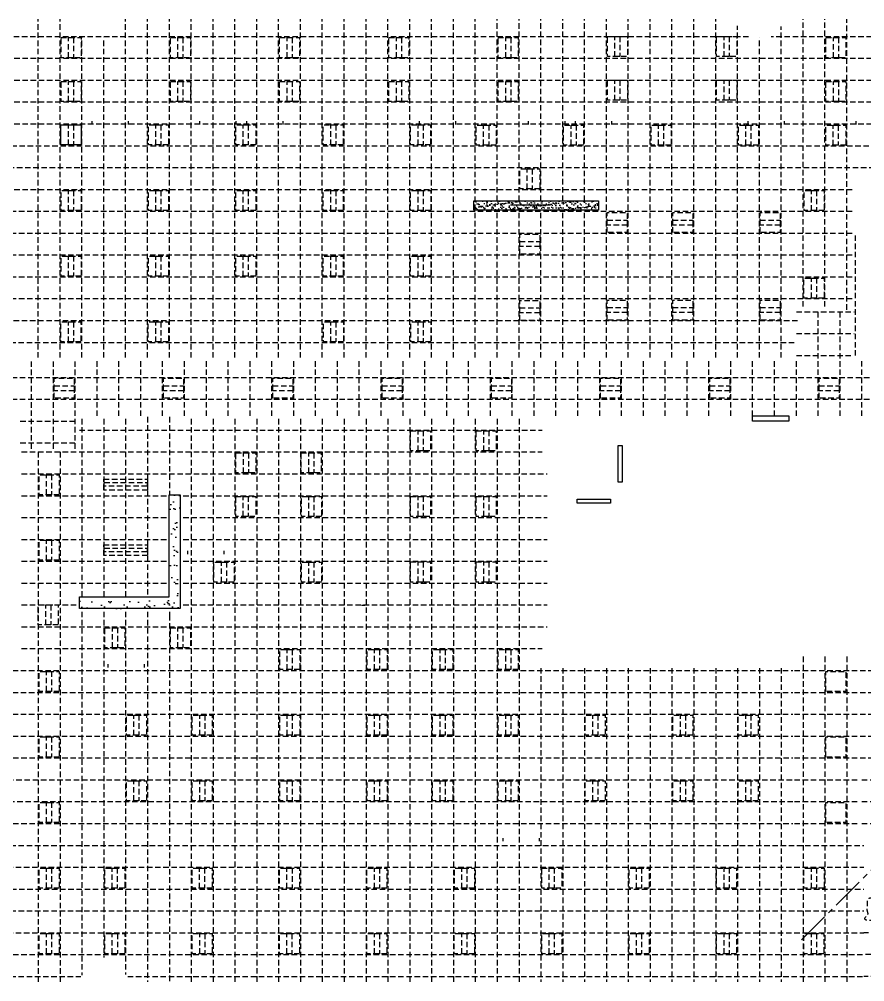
# Model space of a CAD drawing. Header units: inches. Extents: x -187 to 5780, y -1982 to 1065.
# Drawn here: x 537 to 1465, y 8 to 1065 of the extents above; entities that cross this region are included whole.
import ezdxf

# ---------------------------------------------------------------- set-up
doc = ezdxf.new("R2010")
doc.units = ezdxf.units.IN
doc.header["$LTSCALE"] = 96
doc.header["$MEASUREMENT"] = 0
doc.linetypes.add('CENTER4', pattern=[0.5625, 0.375, -0.0625, 0.0625, -0.0625])
doc.linetypes.add('HIDDEN4', pattern=[0.09375, 0.0625, -0.03125])
for name, color, linetype in [('A-Anno-Clng', 7, 'Continuous'), ('A-Clng-Demo', 7, 'HIDDEN4'), ('A-Clng-Neww', 94, 'Continuous'), ('A-Lite-Demo', 4, 'HIDDEN4'), ('A-Lite-Neww', 181, 'Continuous'), ('CEILING-MAIN', 7, 'Continuous')]:
    doc.layers.add(name, color=color, linetype=linetype)

msp = doc.modelspace()

# ---------------------------------------------------------------- hatches: boundary and pattern name
at = {"layer": 'A-Clng-Demo'}
h = msp.add_hatch(dxfattribs=at)
h.set_pattern_fill('AR-SAND', color=256, scale=3, style=0)
h.paths.add_polyline_path([(1035.91, 866), (1172.66, 866), (1172.66, 855.56), (1035.91, 855.56)])
h = msp.add_hatch(dxfattribs=at)
h.set_pattern_fill('AR-SAND', color=256, scale=8, style=0)
h.paths.add_polyline_path([(701.44, 543.01), (713.44, 543.01), (713.44, 418.26), (602.94, 418.26), (602.94, 431.15), (701.44, 431.15)])

# ---------------------------------------------------------------- linework, layer by layer
at = {"layer": 'A-Anno-Clng'}
msp.add_line((1076.04, 861.49), (1119.99, 861.49), dxfattribs=at)
at = {"layer": 'A-Clng-Demo'}
for p, q in [((557.51, 693.88), (557.51, 1065.38)), ((581.51, 693.88), (581.51, 1065.38)), ((653.51, 693.88), (653.51, 1065.38)), ((677.51, 693.88), (677.51, 1065.38)), ((701.51, 693.88), (701.51, 1065.38)), ((725.51, 693.88), (725.51, 1065.38)), ((749.51, 693.88), (749.51, 1065.38)), ((773.51, 693.88), (773.51, 1065.38)), ((797.51, 693.88), (797.51, 1065.38)), ((821.51, 693.88), (821.51, 1065.38)), ((845.51, 693.88), (845.51, 1065.38)), ((869.51, 693.88), (869.51, 1065.38)), ((893.51, 693.88), (893.51, 1065.38)), ((917.51, 693.88), (917.51, 1065.38)), ((941.51, 693.88), (941.51, 1065.38)), ((965.51, 693.88), (965.51, 1065.38)), ((989.51, 693.88), (989.51, 1065.38)), ((1013.51, 693.88), (1013.51, 1065.38)), ((1037.51, 693.88), (1037.51, 1065.38)), ((1061.51, 866), (1061.51, 1065.38)), ((1085.51, 866), (1085.51, 1065.38)), ((1109.51, 866), (1109.51, 1065.38)), ((1133.51, 866), (1133.51, 1065.38)), ((1157.51, 866), (1157.51, 1065.38)), ((1181.51, 693.88), (1181.51, 1065.38)), ((1205.51, 693.88), (1205.51, 1065.38)), ((1229.51, 693.88), (1229.51, 1065.38)), ((1253.51, 693.88), (1253.51, 1065.38)), ((1277.51, 693.88), (1277.51, 1065.38)), ((1301.51, 693.88), (1301.51, 1065.38)), ((1325.51, 693.88), (1325.51, 1058.27)), ((1373.51, 693.88), (1373.51, 1057.26)), ((1397.51, 749.88), (1397.51, 1065.38)), ((1421.51, 749.88), (1421.51, 1065.38)), ((1445.51, 746.38), (1445.51, 1065.38)), ((605.51, 693.88), (605.51, 1046.49)), ((1337.6, 1046.18), (-19.14, 1046.18)), ((629.51, 693.88), (629.51, 1045.04)), ((1349.51, 693.88), (1349.51, 1045.04)), ((1680.11, 1046.18), (1362.42, 1046.18)), ((1680.11, 1022.18), (-41.58, 1022.18)), ((1680.11, 998.18), (-65.58, 998.18)), ((1680.11, 974.18), (-66.49, 974.18)), ((616.64, 949.88), (616.64, 953.38)), ((656.64, 949.88), (656.64, 953.38)), ((735.03, 949.88), (735.03, 953.38)), ((775.03, 949.88), (775.03, 953.38)), ((786.53, 949.88), (786.53, 953.38)), ((826.53, 949.88), (826.53, 953.38)), ((976.11, 949.88), (976.11, 953.38)), ((1016.11, 949.88), (1016.11, 953.38)), ((1096.11, 949.88), (1096.11, 953.38)), ((1136.11, 949.88), (1136.11, 953.38)), ((1147.61, 949.88), (1147.61, 953.38)), ((1187.61, 949.88), (1187.61, 953.38)), ((1337.25, 949.88), (1337.25, 953.38)), ((1377.25, 949.88), (1377.25, 953.38)), ((1455.78, 949.88), (1455.78, 953.38)), ((1680.11, 950.18), (-113.58, 950.18)), ((1802.88, 926.18), (-137.58, 926.18)), ((1782.03, 902.18), (-161.58, 902.18)), ((1176.16, 878.18), (-180.49, 878.18)), ((1451.29, 878.18), (1172.66, 878.18)), ((1451.29, 854.32), (-180.49, 854.18)), ((1061.51, 693.88), (1061.51, 855.56)), ((1085.51, 693.88), (1085.51, 855.56)), ((1109.51, 693.88), (1109.51, 855.56)), ((1133.51, 693.88), (1133.51, 855.56)), ((1157.51, 693.88), (1157.51, 855.56)), ((1451.29, 830.18), (-19.14, 830.18)), ((1451.29, 806.18), (-19.14, 806.18)), ((1451.29, 782.18), (-19.14, 782.18)), ((1451.29, 758.18), (-19.14, 758.18)), ((1390.13, 744.13), (1453.79, 744.13)), ((1414.13, 629.83), (1414.13, 746.38)), ((1438.13, 629.83), (1438.13, 746.38)), ((1391.41, 734.18), (-19.14, 734.18)), ((1390.13, 720.11), (1453.79, 720.11)), ((1387.79, 710.18), (-19.14, 710.18)), ((550.13, 593.68), (550.13, 691.53)), ((574.13, 593.68), (574.13, 691.53)), ((598.13, 593.68), (598.13, 691.53)), ((622.13, 629.83), (622.13, 691.53)), ((646.13, 629.83), (646.13, 691.53)), ((670.13, 629.83), (670.13, 691.53)), ((694.13, 629.83), (694.13, 691.53)), ((718.13, 629.83), (718.13, 691.53)), ((742.13, 629.83), (742.13, 691.53)), ((766.13, 629.83), (766.13, 691.53)), ((790.13, 629.83), (790.13, 691.53)), ((814.13, 629.83), (814.13, 691.53)), ((838.13, 629.83), (838.13, 691.53)), ((862.13, 629.83), (862.13, 691.53)), ((886.13, 629.83), (886.13, 691.53)), ((910.13, 629.83), (910.13, 691.53)), ((934.13, 629.83), (934.13, 691.53)), ((958.13, 629.83), (958.13, 691.53)), ((982.13, 629.83), (982.13, 691.53)), ((1006.13, 629.83), (1006.13, 691.53)), ((1030.13, 629.83), (1030.13, 691.53)), ((1054.13, 629.83), (1054.13, 691.53)), ((1078.13, 629.83), (1078.13, 691.53)), ((1102.13, 629.83), (1102.13, 691.53)), ((1126.13, 629.83), (1126.13, 691.53)), ((1150.13, 629.83), (1150.13, 691.53)), ((1174.13, 629.83), (1174.13, 691.53)), ((1198.13, 629.83), (1198.13, 691.53)), ((1222.13, 629.83), (1222.13, 691.53)), ((1246.13, 629.83), (1246.13, 691.53)), ((1270.13, 629.83), (1270.13, 691.53)), ((1294.13, 629.83), (1294.13, 691.53)), ((1318.13, 629.83), (1318.13, 691.53)), ((1342.13, 629.83), (1342.13, 691.53)), ((1366.13, 629.83), (1366.13, 691.53)), ((1390.13, 696.11), (1451.29, 696.11)), ((1390.13, 629.83), (1390.13, 691.53)), ((1462.13, 629.88), (1462.03, 690.38)), ((393.29, 672.11), (1485.03, 672.11)), ((393.29, 648.11), (1485.03, 648.11)), ((537.79, 624.11), (599.29, 624.11)), ((605.51, 626.38), (605.51, 431.07)), ((629.51, 626.38), (629.51, 431.07)), ((653.51, 626.38), (653.51, 431.07)), ((677.51, 628.58), (677.51, 431.07)), ((701.51, 628.58), (701.51, 542.93)), ((725.51, 626.38), (725.51, 8.38)), ((749.51, 626.38), (749.51, 8.38)), ((773.51, 626.38), (773.51, 8.38)), ((797.51, 626.38), (797.51, 8.38)), ((821.51, 626.38), (821.51, 8.38)), ((845.51, 626.38), (845.51, 8.38)), ((869.51, 626.38), (869.51, 8.38)), ((893.51, 626.38), (893.51, 8.38)), ((917.51, 626.38), (917.51, 8.38)), ((941.51, 626.38), (941.51, 8.38)), ((965.51, 626.38), (965.51, 8.38)), ((989.51, 626.38), (989.51, 8.38)), ((1013.51, 626.38), (1013.51, 8.38)), ((1037.51, 626.38), (1037.51, 8.38)), ((1061.51, 626.38), (1061.51, 8.38)), ((1085.51, 626.38), (1085.51, 8.38)), ((602.79, 614.18), (1110.86, 614.18)), ((537.79, 600.11), (599.29, 600.11)), ((539.29, 590.18), (1110.86, 590.18)), ((557.51, 590.18), (557.51, 8.38)), ((581.51, 590.18), (581.51, 8.38)), ((539.29, 566.18), (1116.49, 566.18)), ((539.29, 542.18), (701.29, 542.18)), ((716.79, 542.18), (1116.49, 542.18)), ((539.29, 518.18), (701.29, 518.18)), ((716.79, 518.18), (1116.49, 518.18)), ((539.29, 494.18), (701.29, 494.18)), ((716.79, 494.18), (1116.49, 494.18)), ((721.69, 478.06), (721.69, 481.56)), ((761.69, 478.06), (761.69, 481.56)), ((539.29, 470.18), (701.29, 470.18)), ((716.79, 470.18), (1116.49, 470.18)), ((539.29, 446.18), (701.29, 446.18)), ((716.79, 446.18), (1116.49, 446.18)), ((539.29, 422.18), (599.29, 422.18)), ((605.51, 414.68), (605.51, 15.47)), ((629.51, 414.68), (629.51, 35.03)), ((653.51, 414.68), (653.51, 16.49)), ((677.51, 414.68), (677.51, 8.38)), ((716.79, 422.18), (1116.49, 422.18)), ((912.53, 421.79), (916.03, 421.79)), ((701.51, 411.18), (701.51, 8.38)), ((539.29, 398.18), (1116.49, 398.18)), ((539.29, 374.18), (1110.91, 374.18)), ((1397.51, 365.38), (1397.51, 8.38)), ((1421.51, 365.38), (1421.51, 8.38)), ((1445.51, 365.38), (1445.51, 8.38)), ((421.29, 350.18), (1386.17, 350.18)), ((634.22, 353.63), (634.22, 357.13)), ((674.22, 353.63), (674.22, 357.13)), ((1109.51, 352.8), (1109.51, 8.38)), ((1133.51, 352.8), (1133.51, 8.38)), ((1157.51, 352.8), (1157.51, 8.38)), ((1181.51, 352.8), (1181.51, 8.38)), ((1205.51, 352.8), (1205.51, 8.38)), ((1229.51, 352.8), (1229.51, 8.38)), ((1253.51, 352.8), (1253.51, 8.38)), ((1277.51, 352.8), (1277.51, 8.38)), ((1301.51, 352.8), (1301.51, 8.38)), ((1325.51, 352.8), (1325.51, 8.38)), ((1349.51, 352.8), (1349.51, 8.38)), ((1373.51, 352.8), (1373.51, 8.38)), ((1373.51, 352.8), (1373.51, 8.38)), ((1388.04, 350.18), (1493.38, 350.18)), ((421.29, 326.18), (1386.17, 326.18)), ((1388.04, 326.18), (1493.38, 326.18)), ((421.29, 302.18), (1386.17, 302.18)), ((1388.04, 302.18), (1493.38, 302.18)), ((421.29, 278.18), (1386.17, 278.18)), ((1388.04, 278.18), (1475.38, 278.18)), ((-19.14, 254.18), (1386.17, 254.18)), ((1388.04, 254.18), (1475.38, 254.18)), ((29.42, 230.18), (1386.17, 230.18)), ((1388.04, 230.18), (1458.54, 230.18)), ((1462.04, 230.18), (1655.67, 230.18)), ((-176.49, 206.18), (1386.17, 206.18)), ((1388.04, 206.18), (1458.54, 206.18)), ((1462.04, 206.18), (1656.29, 206.18)), ((-172.19, 182.18), (1386.17, 182.18)), ((1388.04, 182.18), (1458.54, 182.18)), ((1462.04, 182.18), (1672.1, 182.18)), ((1068.03, 162.65), (1068.03, 166.15)), ((1108.03, 162.65), (1108.03, 166.15)), ((-148.19, 158.18), (1464.36, 158.18)), ((-124.19, 134.18), (1464.36, 134.18)), ((-66.51, 110.18), (1464.36, 110.18)), ((-67.09, 86.18), (1464.36, 86.18)), ((-52.19, 62.18), (1464.36, 62.18)), ((1559.42, 62.18), (1464.36, 62.18)), ((-28.19, 38.18), (1464.36, 38.18)), ((1598.14, 38.18), (1464.36, 38.18)), ((-4.19, 14.18), (604.21, 14.18)), ((1622.02, 14.18), (1464.36, 14.18))]:
    msp.add_line(p, q, dxfattribs=at)
at = {"layer": 'A-Clng-Demo', "color": 7}
for p, q in [((1454.79, 827.93), (1454.79, 694.18)), ((701.51, 414.68), (701.51, 411.18)), ((655.81, 14.18), (1464.36, 14.18))]:
    msp.add_line(p, q, dxfattribs=at)
msp.add_open_spline([(1624.33, 11.28), (1563.27, 85.35), (1467.76, 75.67), (1467.81, 87.77), (1467.86, 99.86), (1499.57, 103.3), (1529.67, 96.93), (1529.86, 99.95), (1530.06, 102.98), (1568.52, 94.4), (1595.55, 76.75), (1597.16, 79.34), (1598.77, 81.94), (1629.29, 62.59), (1649.89, 36.97), (1637.11, 24.12), (1624.33, 11.28)], degree=2, knots=[0, 0, 0, 1, 1, 2, 2, 3, 3, 4, 4, 5, 5, 6, 6, 7, 7, 8, 8, 8], dxfattribs=at)
at = {"layer": 'A-Clng-Neww'}
msp.add_lwpolyline([(1035.91, 866), (1172.66, 866), (1172.66, 855.56), (1035.91, 855.56)], close=True, dxfattribs=at)
at = {"layer": 'A-Lite-Demo', "flags": 128}
for points in [[(582.59, 1045.18), (604.59, 1045.18), (604.59, 1023.18), (582.59, 1023.18)], [(702.59, 1045.18), (724.59, 1045.18), (724.59, 1023.18), (702.59, 1023.18)], [(822.59, 1045.18), (844.59, 1045.18), (844.59, 1023.18), (822.59, 1023.18)], [(942.59, 1045.18), (964.59, 1045.18), (964.59, 1023.18), (942.59, 1023.18)], [(1062.59, 1045.18), (1084.59, 1045.18), (1084.59, 1023.18), (1062.59, 1023.18)], [(1182.59, 1046.35), (1204.59, 1046.35), (1204.59, 1024.35), (1182.59, 1024.35)], [(1302.59, 1046.35), (1324.59, 1046.35), (1324.59, 1024.35), (1302.59, 1024.35)], [(1422.59, 1045.18), (1444.59, 1045.18), (1444.59, 1023.18), (1422.59, 1023.18)], [(582.59, 997.18), (604.59, 997.18), (604.59, 975.18), (582.59, 975.18)], [(702.59, 997.18), (724.59, 997.18), (724.59, 975.18), (702.59, 975.18)], [(822.59, 997.18), (844.59, 997.18), (844.59, 975.18), (822.59, 975.18)], [(942.59, 997.18), (964.59, 997.18), (964.59, 975.18), (942.59, 975.18)], [(1062.59, 997.18), (1084.59, 997.18), (1084.59, 975.18), (1062.59, 975.18)], [(1182.59, 998.35), (1204.59, 998.35), (1204.59, 976.35), (1182.59, 976.35)], [(1302.59, 998.35), (1324.59, 998.35), (1324.59, 976.35), (1302.59, 976.35)], [(1422.59, 997.18), (1444.59, 997.18), (1444.59, 975.18), (1422.59, 975.18)], [(582.47, 927.38), (582.47, 949.38), (604.47, 949.38), (604.47, 927.38)], [(582.47, 927.38), (582.47, 949.38), (604.47, 949.38), (604.47, 927.38)], [(604.47, 927.38), (582.47, 927.38), (582.47, 949.38), (604.47, 949.38)], [(604.47, 927.38), (582.47, 927.38), (582.47, 949.38), (604.47, 949.38)], [(700.47, 927.38), (678.47, 927.38), (678.47, 949.38), (700.47, 949.38)], [(700.47, 927.38), (678.47, 927.38), (678.47, 949.38), (700.47, 949.38)], [(796.47, 927.38), (774.47, 927.38), (774.47, 949.38), (796.47, 949.38)], [(796.47, 927.38), (774.47, 927.38), (774.47, 949.38), (796.47, 949.38)], [(892.47, 927.38), (870.47, 927.38), (870.47, 949.38), (892.47, 949.38)], [(892.47, 927.38), (870.47, 927.38), (870.47, 949.38), (892.47, 949.38)], [(988.47, 927.38), (966.47, 927.38), (966.47, 949.38), (988.47, 949.38)], [(988.47, 927.38), (966.47, 927.38), (966.47, 949.38), (988.47, 949.38)], [(1060.51, 927.18), (1038.51, 927.18), (1038.51, 949.18), (1060.51, 949.18)], [(1060.51, 927.18), (1038.51, 927.18), (1038.51, 949.18), (1060.51, 949.18)], [(1156.51, 927.18), (1134.51, 927.18), (1134.51, 949.18), (1156.51, 949.18)], [(1156.51, 927.18), (1134.51, 927.18), (1134.51, 949.18), (1156.51, 949.18)], [(1252.51, 927.18), (1230.51, 927.18), (1230.51, 949.18), (1252.51, 949.18)], [(1252.51, 927.18), (1230.51, 927.18), (1230.51, 949.18), (1252.51, 949.18)], [(1348.51, 927.18), (1326.51, 927.18), (1326.51, 949.18), (1348.51, 949.18)], [(1348.51, 927.18), (1326.51, 927.18), (1326.51, 949.18), (1348.51, 949.18)], [(1444.47, 926.96), (1422.47, 926.96), (1422.47, 948.96), (1444.47, 948.96)], [(1444.47, 926.96), (1422.47, 926.96), (1422.47, 948.96), (1444.47, 948.96)], [(1108.41, 878.96), (1086.41, 878.96), (1086.41, 900.96), (1108.41, 900.96)], [(1108.41, 878.96), (1086.41, 878.96), (1086.41, 900.96), (1108.41, 900.96)], [(604.51, 855.18), (582.51, 855.18), (582.51, 877.18), (604.51, 877.18)], [(604.51, 855.18), (582.51, 855.18), (582.51, 877.18), (604.51, 877.18)], [(700.51, 855.18), (678.51, 855.18), (678.51, 877.18), (700.51, 877.18)], [(700.51, 855.18), (678.51, 855.18), (678.51, 877.18), (700.51, 877.18)], [(796.51, 855.18), (774.51, 855.18), (774.51, 877.18), (796.51, 877.18)], [(796.51, 855.18), (774.51, 855.18), (774.51, 877.18), (796.51, 877.18)], [(892.51, 855.18), (870.51, 855.18), (870.51, 877.18), (892.51, 877.18)], [(892.51, 855.18), (870.51, 855.18), (870.51, 877.18), (892.51, 877.18)], [(988.51, 855.18), (966.51, 855.18), (966.51, 877.18), (988.51, 877.18)], [(988.51, 855.18), (966.51, 855.18), (966.51, 877.18), (988.51, 877.18)], [(1420.72, 855.18), (1398.72, 855.18), (1398.72, 877.18), (1420.72, 877.18)], [(1420.72, 855.18), (1398.72, 855.18), (1398.72, 877.18), (1420.72, 877.18)], [(1182.41, 831.08), (1182.41, 853.08), (1204.41, 853.08), (1204.41, 831.08)], [(1182.41, 831.08), (1182.41, 853.08), (1204.41, 853.08), (1204.41, 831.08)], [(1254.41, 831.09), (1254.41, 853.09), (1276.41, 853.09), (1276.41, 831.09)], [(1254.41, 831.09), (1254.41, 853.09), (1276.41, 853.09), (1276.41, 831.09)], [(1350.41, 831.09), (1350.41, 853.09), (1372.41, 853.09), (1372.41, 831.09)], [(1350.41, 831.09), (1350.41, 853.09), (1372.41, 853.09), (1372.41, 831.09)], [(1086.41, 807.34), (1086.41, 829.34), (1108.41, 829.34), (1108.41, 807.34)], [(1086.41, 807.34), (1086.41, 829.34), (1108.41, 829.34), (1108.41, 807.34)], [(604.51, 783.18), (582.51, 783.18), (582.51, 805.18), (604.51, 805.18)], [(604.51, 783.18), (582.51, 783.18), (582.51, 805.18), (604.51, 805.18)], [(700.51, 783.18), (678.51, 783.18), (678.51, 805.18), (700.51, 805.18)], [(700.51, 783.18), (678.51, 783.18), (678.51, 805.18), (700.51, 805.18)], [(796.51, 783.18), (774.51, 783.18), (774.51, 805.18), (796.51, 805.18)], [(796.51, 783.18), (774.51, 783.18), (774.51, 805.18), (796.51, 805.18)], [(892.51, 783.18), (870.51, 783.18), (870.51, 805.18), (892.51, 805.18)], [(892.51, 783.18), (870.51, 783.18), (870.51, 805.18), (892.51, 805.18)], [(988.51, 783.18), (966.51, 783.18), (966.51, 805.18), (988.51, 805.18)], [(988.51, 783.18), (966.51, 783.18), (966.51, 805.18), (988.51, 805.18)], [(1420.51, 759.18), (1398.51, 759.18), (1398.51, 781.18), (1420.51, 781.18)], [(1420.51, 759.18), (1398.51, 759.18), (1398.51, 781.18), (1420.51, 781.18)], [(1086.41, 734.49), (1086.41, 756.49), (1108.41, 756.49), (1108.41, 734.49)], [(1086.41, 734.49), (1086.41, 756.49), (1108.41, 756.49), (1108.41, 734.49)], [(1182.41, 734.94), (1182.41, 756.94), (1204.41, 756.94), (1204.41, 734.94)], [(1182.41, 734.94), (1182.41, 756.94), (1204.41, 756.94), (1204.41, 734.94)], [(1254.41, 734.95), (1254.41, 756.95), (1276.41, 756.95), (1276.41, 734.95)], [(1254.41, 734.95), (1254.41, 756.95), (1276.41, 756.95), (1276.41, 734.95)], [(1350.41, 734.96), (1350.41, 756.96), (1372.41, 756.96), (1372.41, 734.96)], [(1350.41, 734.96), (1350.41, 756.96), (1372.41, 756.96), (1372.41, 734.96)], [(604.41, 711.02), (582.41, 711.02), (582.41, 733.02), (604.41, 733.02)], [(604.41, 711.02), (582.41, 711.02), (582.41, 733.02), (604.41, 733.02)], [(700.41, 711.02), (678.41, 711.02), (678.41, 733.02), (700.41, 733.02)], [(700.41, 711.02), (678.41, 711.02), (678.41, 733.02), (700.41, 733.02)], [(892.73, 711.02), (870.73, 711.02), (870.73, 733.02), (892.73, 733.02)], [(892.73, 711.02), (870.73, 711.02), (870.73, 733.02), (892.73, 733.02)], [(988.73, 711.02), (966.73, 711.02), (966.73, 733.02), (988.73, 733.02)], [(988.73, 711.02), (966.73, 711.02), (966.73, 733.02), (988.73, 733.02)], [(575.13, 649.11), (575.13, 671.11), (597.13, 671.11), (597.13, 649.11)], [(575.13, 649.11), (575.13, 671.11), (597.13, 671.11), (597.13, 649.11)], [(695.13, 649.11), (695.13, 671.11), (717.13, 671.11), (717.13, 649.11)], [(695.13, 649.11), (695.13, 671.11), (717.13, 671.11), (717.13, 649.11)], [(815.13, 649.11), (815.13, 671.11), (837.13, 671.11), (837.13, 649.11)], [(815.13, 649.11), (815.13, 671.11), (837.13, 671.11), (837.13, 649.11)], [(935.13, 649.11), (935.13, 671.11), (957.13, 671.11), (957.13, 649.11)], [(935.13, 649.11), (935.13, 671.11), (957.13, 671.11), (957.13, 649.11)], [(1055.13, 649.11), (1055.13, 671.11), (1077.13, 671.11), (1077.13, 649.11)], [(1055.13, 649.11), (1055.13, 671.11), (1077.13, 671.11), (1077.13, 649.11)], [(1175.13, 649.11), (1175.13, 671.11), (1197.13, 671.11), (1197.13, 649.11)], [(1175.13, 649.11), (1175.13, 671.11), (1197.13, 671.11), (1197.13, 649.11)], [(1295.13, 649.11), (1295.13, 671.11), (1317.13, 671.11), (1317.13, 649.11)], [(1295.13, 649.11), (1295.13, 671.11), (1317.13, 671.11), (1317.13, 649.11)], [(1415.13, 649.11), (1415.13, 671.11), (1437.13, 671.11), (1437.13, 649.11)], [(1415.13, 649.11), (1415.13, 671.11), (1437.13, 671.11), (1437.13, 649.11)], [(966.42, 613.43), (988.42, 613.43), (988.42, 591.43), (966.42, 591.43)], [(1038.42, 613.35), (1060.42, 613.35), (1060.42, 591.35), (1038.42, 591.35)], [(774.59, 589.18), (796.59, 589.18), (796.59, 567.18), (774.59, 567.18)], [(846.28, 589.18), (868.28, 589.18), (868.28, 567.18), (846.28, 567.18)], [(580.52, 543.23), (558.52, 543.23), (558.52, 565.23), (580.52, 565.23)], [(580.52, 543.23), (558.52, 543.23), (558.52, 565.23), (580.52, 565.23)], [(774.42, 541.35), (796.42, 541.35), (796.42, 519.35), (774.42, 519.35)], [(868.51, 519.18), (846.51, 519.18), (846.51, 541.18), (868.51, 541.18)], [(868.51, 519.18), (846.51, 519.18), (846.51, 541.18), (868.51, 541.18)], [(966.42, 541.35), (988.42, 541.35), (988.42, 519.35), (966.42, 519.35)], [(1038.42, 541.35), (1060.42, 541.35), (1060.42, 519.35), (1038.42, 519.35)], [(580.51, 471.18), (558.51, 471.18), (558.51, 493.18), (580.51, 493.18)], [(580.51, 471.18), (558.51, 471.18), (558.51, 493.18), (580.51, 493.18)], [(772.51, 447.18), (750.51, 447.18), (750.51, 469.18), (772.51, 469.18)], [(772.51, 447.18), (750.51, 447.18), (750.51, 469.18), (772.51, 469.18)], [(868.51, 447.18), (846.51, 447.18), (846.51, 469.18), (868.51, 469.18)], [(868.51, 447.18), (846.51, 447.18), (846.51, 469.18), (868.51, 469.18)], [(966.42, 469.35), (988.42, 469.35), (988.42, 447.35), (966.42, 447.35)], [(1038.42, 469.35), (1060.42, 469.35), (1060.42, 447.35), (1038.42, 447.35)], [(579.52, 400.23), (557.52, 400.23), (557.52, 422.23), (579.52, 422.23)], [(579.52, 400.23), (557.52, 400.23), (557.52, 422.23), (579.52, 422.23)], [(630.59, 397.18), (652.59, 397.18), (652.59, 375.18), (630.59, 375.18)], [(702.59, 397.18), (724.59, 397.18), (724.59, 375.18), (702.59, 375.18)], [(844.67, 351.18), (822.67, 351.18), (822.67, 373.18), (844.67, 373.18)], [(844.67, 351.18), (822.67, 351.18), (822.67, 373.18), (844.67, 373.18)], [(940.67, 351.18), (918.67, 351.18), (918.67, 373.18), (940.67, 373.18)], [(940.67, 351.18), (918.67, 351.18), (918.67, 373.18), (940.67, 373.18)], [(1012.67, 351.18), (990.67, 351.18), (990.67, 373.18), (1012.67, 373.18)], [(1012.67, 351.18), (990.67, 351.18), (990.67, 373.18), (1012.67, 373.18)], [(1084.67, 351.18), (1062.67, 351.18), (1062.67, 373.18), (1084.67, 373.18)], [(1084.67, 351.18), (1062.67, 351.18), (1062.67, 373.18), (1084.67, 373.18)], [(580.52, 327.23), (558.52, 327.23), (558.52, 349.23), (580.52, 349.23)], [(580.52, 327.23), (558.52, 327.23), (558.52, 349.23), (580.52, 349.23)], [(1422.51, 327.18), (1422.51, 349.18), (1444.51, 349.18), (1444.51, 327.18)], [(1422.51, 327.18), (1422.51, 349.18), (1444.51, 349.18), (1444.51, 327.18)], [(676.42, 279.18), (654.42, 279.18), (654.42, 301.18), (676.42, 301.18)], [(676.42, 279.18), (654.42, 279.18), (654.42, 301.18), (676.42, 301.18)], [(748.67, 279.18), (726.67, 279.18), (726.67, 301.18), (748.67, 301.18)], [(748.67, 279.18), (726.67, 279.18), (726.67, 301.18), (748.67, 301.18)], [(844.67, 279.18), (822.67, 279.18), (822.67, 301.18), (844.67, 301.18)], [(844.67, 279.18), (822.67, 279.18), (822.67, 301.18), (844.67, 301.18)], [(940.67, 279.18), (918.67, 279.18), (918.67, 301.18), (940.67, 301.18)], [(940.67, 279.18), (918.67, 279.18), (918.67, 301.18), (940.67, 301.18)], [(1012.67, 279.18), (990.67, 279.18), (990.67, 301.18), (1012.67, 301.18)], [(1012.67, 279.18), (990.67, 279.18), (990.67, 301.18), (1012.67, 301.18)], [(1084.67, 279.18), (1062.67, 279.18), (1062.67, 301.18), (1084.67, 301.18)], [(1084.67, 279.18), (1062.67, 279.18), (1062.67, 301.18), (1084.67, 301.18)], [(1180.31, 279.18), (1158.31, 279.18), (1158.31, 301.18), (1180.31, 301.18)], [(1180.31, 279.18), (1158.31, 279.18), (1158.31, 301.18), (1180.31, 301.18)], [(1276.51, 279.18), (1254.51, 279.18), (1254.51, 301.18), (1276.51, 301.18)], [(1276.51, 279.18), (1254.51, 279.18), (1254.51, 301.18), (1276.51, 301.18)], [(1348.31, 279.18), (1326.31, 279.18), (1326.31, 301.18), (1348.31, 301.18)], [(1348.31, 279.18), (1326.31, 279.18), (1326.31, 301.18), (1348.31, 301.18)], [(580.51, 255.18), (558.51, 255.18), (558.51, 277.18), (580.51, 277.18)], [(580.51, 255.18), (558.51, 255.18), (558.51, 277.18), (580.51, 277.18)], [(1422.51, 255.18), (1422.51, 277.18), (1444.51, 277.18), (1444.51, 255.18)], [(1422.51, 255.18), (1422.51, 277.18), (1444.51, 277.18), (1444.51, 255.18)], [(676.42, 207.18), (654.42, 207.18), (654.42, 229.18), (676.42, 229.18)], [(676.42, 207.18), (654.42, 207.18), (654.42, 229.18), (676.42, 229.18)], [(748.67, 207.18), (726.67, 207.18), (726.67, 229.18), (748.67, 229.18)], [(748.67, 207.18), (726.67, 207.18), (726.67, 229.18), (748.67, 229.18)], [(844.67, 207.18), (822.67, 207.18), (822.67, 229.18), (844.67, 229.18)], [(844.67, 207.18), (822.67, 207.18), (822.67, 229.18), (844.67, 229.18)], [(940.67, 207.18), (918.67, 207.18), (918.67, 229.18), (940.67, 229.18)], [(940.67, 207.18), (918.67, 207.18), (918.67, 229.18), (940.67, 229.18)], [(1012.67, 207.18), (990.67, 207.18), (990.67, 229.18), (1012.67, 229.18)], [(1012.67, 207.18), (990.67, 207.18), (990.67, 229.18), (1012.67, 229.18)], [(1084.67, 207.18), (1062.67, 207.18), (1062.67, 229.18), (1084.67, 229.18)], [(1084.67, 207.18), (1062.67, 207.18), (1062.67, 229.18), (1084.67, 229.18)], [(1180.31, 207.18), (1158.31, 207.18), (1158.31, 229.18), (1180.31, 229.18)], [(1180.31, 207.18), (1158.31, 207.18), (1158.31, 229.18), (1180.31, 229.18)], [(1276.51, 207.18), (1254.51, 207.18), (1254.51, 229.18), (1276.51, 229.18)], [(1276.51, 207.18), (1254.51, 207.18), (1254.51, 229.18), (1276.51, 229.18)], [(1348.31, 207.18), (1326.31, 207.18), (1326.31, 229.18), (1348.31, 229.18)], [(1348.31, 207.18), (1326.31, 207.18), (1326.31, 229.18), (1348.31, 229.18)], [(580.52, 183.23), (558.52, 183.23), (558.52, 205.23), (580.52, 205.23)], [(580.52, 183.23), (558.52, 183.23), (558.52, 205.23), (580.52, 205.23)], [(1422.51, 183.18), (1422.51, 205.18), (1444.51, 205.18), (1444.51, 183.18)], [(1422.51, 183.18), (1422.51, 205.18), (1444.51, 205.18), (1444.51, 183.18)], [(580.52, 111.23), (558.52, 111.23), (558.52, 133.23), (580.52, 133.23)], [(580.52, 111.23), (558.52, 111.23), (558.52, 133.23), (580.52, 133.23)], [(652.51, 111.18), (630.51, 111.18), (630.51, 133.18), (652.51, 133.18)], [(652.51, 111.18), (630.51, 111.18), (630.51, 133.18), (652.51, 133.18)], [(748.51, 111.18), (726.51, 111.18), (726.51, 133.18), (748.51, 133.18)], [(748.51, 111.18), (726.51, 111.18), (726.51, 133.18), (748.51, 133.18)], [(844.51, 111.18), (822.51, 111.18), (822.51, 133.18), (844.51, 133.18)], [(844.51, 111.18), (822.51, 111.18), (822.51, 133.18), (844.51, 133.18)], [(940.51, 111.18), (918.51, 111.18), (918.51, 133.18), (940.51, 133.18)], [(940.51, 111.18), (918.51, 111.18), (918.51, 133.18), (940.51, 133.18)], [(1036.51, 111.18), (1014.51, 111.18), (1014.51, 133.18), (1036.51, 133.18)], [(1036.51, 111.18), (1014.51, 111.18), (1014.51, 133.18), (1036.51, 133.18)], [(1110.51, 133.18), (1132.51, 133.18), (1132.51, 111.18), (1110.51, 111.18)], [(1110.51, 133.18), (1132.51, 133.18), (1132.51, 111.18), (1110.51, 111.18)], [(1228.51, 111.18), (1206.51, 111.18), (1206.51, 133.18), (1228.51, 133.18)], [(1228.51, 111.18), (1206.51, 111.18), (1206.51, 133.18), (1228.51, 133.18)], [(1324.51, 111.18), (1302.51, 111.18), (1302.51, 133.18), (1324.51, 133.18)], [(1324.51, 111.18), (1302.51, 111.18), (1302.51, 133.18), (1324.51, 133.18)], [(1420.51, 111.18), (1398.51, 111.18), (1398.51, 133.18), (1420.51, 133.18)], [(1420.51, 111.18), (1398.51, 111.18), (1398.51, 133.18), (1420.51, 133.18)], [(580.51, 39.18), (558.51, 39.18), (558.51, 61.18), (580.51, 61.18)], [(580.51, 39.18), (558.51, 39.18), (558.51, 61.18), (580.51, 61.18)], [(652.67, 39.18), (630.67, 39.18), (630.67, 61.18), (652.67, 61.18)], [(652.67, 39.18), (630.67, 39.18), (630.67, 61.18), (652.67, 61.18)], [(748.67, 39.18), (726.67, 39.18), (726.67, 61.18), (748.67, 61.18)], [(748.67, 39.18), (726.67, 39.18), (726.67, 61.18), (748.67, 61.18)], [(844.48, 39.18), (822.48, 39.18), (822.48, 61.18), (844.48, 61.18)], [(844.48, 39.18), (822.48, 39.18), (822.48, 61.18), (844.48, 61.18)], [(940.48, 39.18), (918.48, 39.18), (918.48, 61.18), (940.48, 61.18)], [(940.48, 39.18), (918.48, 39.18), (918.48, 61.18), (940.48, 61.18)], [(1036.48, 39.18), (1014.48, 39.18), (1014.48, 61.18), (1036.48, 61.18)], [(1036.48, 39.18), (1014.48, 39.18), (1014.48, 61.18), (1036.48, 61.18)], [(1132.48, 39.18), (1110.48, 39.18), (1110.48, 61.18), (1132.48, 61.18)], [(1132.48, 39.18), (1110.48, 39.18), (1110.48, 61.18), (1132.48, 61.18)], [(1228.48, 39.18), (1206.48, 39.18), (1206.48, 61.18), (1228.48, 61.18)], [(1228.48, 39.18), (1206.48, 39.18), (1206.48, 61.18), (1228.48, 61.18)], [(1324.48, 39.18), (1302.48, 39.18), (1302.48, 61.18), (1324.48, 61.18)], [(1324.48, 39.18), (1302.48, 39.18), (1302.48, 61.18), (1324.48, 61.18)], [(1420.48, 39.18), (1398.48, 39.18), (1398.48, 61.18), (1420.48, 61.18)], [(1420.48, 39.18), (1398.48, 39.18), (1398.48, 61.18), (1420.48, 61.18)]]:
    msp.add_lwpolyline(points, close=True, dxfattribs=at)
at = {"layer": 'A-Lite-Demo'}
for points in [[(590.9, 1045.18), (596.4, 1045.18), (596.4, 1023.18), (590.9, 1023.18)], [(710.9, 1045.18), (716.4, 1045.18), (716.4, 1023.18), (710.9, 1023.18)], [(830.9, 1045.18), (836.4, 1045.18), (836.4, 1023.18), (830.9, 1023.18)], [(950.9, 1045.18), (956.4, 1045.18), (956.4, 1023.18), (950.9, 1023.18)], [(1070.9, 1045.18), (1076.4, 1045.18), (1076.4, 1023.18), (1070.9, 1023.18)], [(1190.9, 1046.35), (1196.4, 1046.35), (1196.4, 1024.35), (1190.9, 1024.35)], [(1310.9, 1046.35), (1316.4, 1046.35), (1316.4, 1024.35), (1310.9, 1024.35)], [(1430.9, 1045.18), (1436.4, 1045.18), (1436.4, 1023.18), (1430.9, 1023.18)], [(590.9, 997.18), (596.4, 997.18), (596.4, 975.18), (590.9, 975.18)], [(710.9, 997.18), (716.4, 997.18), (716.4, 975.18), (710.9, 975.18)], [(830.9, 997.18), (836.4, 997.18), (836.4, 975.18), (830.9, 975.18)], [(950.9, 997.18), (956.4, 997.18), (956.4, 975.18), (950.9, 975.18)], [(1070.9, 997.18), (1076.4, 997.18), (1076.4, 975.18), (1070.9, 975.18)], [(1190.9, 998.35), (1196.4, 998.35), (1196.4, 976.35), (1190.9, 976.35)], [(1310.9, 998.35), (1316.4, 998.35), (1316.4, 976.35), (1310.9, 976.35)], [(1430.9, 997.18), (1436.4, 997.18), (1436.4, 975.18), (1430.9, 975.18)], [(596.17, 927.38), (590.67, 927.38), (590.67, 949.38), (596.17, 949.38)], [(692.17, 927.38), (686.67, 927.38), (686.67, 949.38), (692.17, 949.38)], [(788.17, 927.38), (782.67, 927.38), (782.67, 949.38), (788.17, 949.38)], [(884.17, 927.38), (878.67, 927.38), (878.67, 949.38), (884.17, 949.38)], [(980.17, 927.38), (974.67, 927.38), (974.67, 949.38), (980.17, 949.38)], [(1052.2, 927.18), (1046.7, 927.18), (1046.7, 949.18), (1052.2, 949.18)], [(1148.2, 927.18), (1142.7, 927.18), (1142.7, 949.18), (1148.2, 949.18)], [(1244.2, 927.18), (1238.7, 927.18), (1238.7, 949.18), (1244.2, 949.18)], [(1340.2, 927.18), (1334.7, 927.18), (1334.7, 949.18), (1340.2, 949.18)], [(1436.16, 926.96), (1430.66, 926.96), (1430.66, 948.96), (1436.16, 948.96)], [(1100.1, 878.96), (1094.6, 878.96), (1094.6, 900.96), (1100.1, 900.96)], [(596.2, 855.18), (590.7, 855.18), (590.7, 877.18), (596.2, 877.18)], [(692.2, 855.18), (686.7, 855.18), (686.7, 877.18), (692.2, 877.18)], [(788.2, 855.18), (782.7, 855.18), (782.7, 877.18), (788.2, 877.18)], [(884.2, 855.18), (878.7, 855.18), (878.7, 877.18), (884.2, 877.18)], [(980.2, 855.18), (974.7, 855.18), (974.7, 877.18), (980.2, 877.18)], [(1412.42, 855.18), (1406.92, 855.18), (1406.92, 877.18), (1412.42, 877.18)], [(1182.41, 839.39), (1182.41, 844.89), (1204.41, 844.89), (1204.41, 839.39)], [(1254.41, 839.39), (1254.41, 844.89), (1276.41, 844.89), (1276.41, 839.39)], [(1350.41, 839.4), (1350.41, 844.9), (1372.41, 844.9), (1372.41, 839.4)], [(1086.41, 815.65), (1086.41, 821.15), (1108.41, 821.15), (1108.41, 815.65)], [(596.2, 783.18), (590.7, 783.18), (590.7, 805.18), (596.2, 805.18)], [(692.2, 783.18), (686.7, 783.18), (686.7, 805.18), (692.2, 805.18)], [(788.2, 783.18), (782.7, 783.18), (782.7, 805.18), (788.2, 805.18)], [(884.2, 783.18), (878.7, 783.18), (878.7, 805.18), (884.2, 805.18)], [(980.2, 783.18), (974.7, 783.18), (974.7, 805.18), (980.2, 805.18)], [(1412.2, 759.18), (1406.7, 759.18), (1406.7, 781.18), (1412.2, 781.18)], [(1086.41, 742.8), (1086.41, 748.3), (1108.41, 748.3), (1108.41, 742.8)], [(1182.41, 743.25), (1182.41, 748.75), (1204.41, 748.75), (1204.41, 743.25)], [(1254.41, 743.26), (1254.41, 748.76), (1276.41, 748.76), (1276.41, 743.26)], [(1350.41, 743.27), (1350.41, 748.77), (1372.41, 748.77), (1372.41, 743.27)], [(596.1, 711.02), (590.6, 711.02), (590.6, 733.02), (596.1, 733.02)], [(692.1, 711.02), (686.6, 711.02), (686.6, 733.02), (692.1, 733.02)], [(884.42, 711.02), (878.92, 711.02), (878.92, 733.02), (884.42, 733.02)], [(980.42, 711.02), (974.92, 711.02), (974.92, 733.02), (980.42, 733.02)], [(575.13, 657.42), (575.13, 662.92), (597.13, 662.92), (597.13, 657.42)], [(695.13, 657.42), (695.13, 662.92), (717.13, 662.92), (717.13, 657.42)], [(815.13, 657.42), (815.13, 662.92), (837.13, 662.92), (837.13, 657.42)], [(935.13, 657.42), (935.13, 662.92), (957.13, 662.92), (957.13, 657.42)], [(1055.13, 657.42), (1055.13, 662.92), (1077.13, 662.92), (1077.13, 657.42)], [(1175.13, 657.42), (1175.13, 662.92), (1197.13, 662.92), (1197.13, 657.42)], [(1295.13, 657.42), (1295.13, 662.92), (1317.13, 662.92), (1317.13, 657.42)], [(1415.13, 657.42), (1415.13, 662.92), (1437.13, 662.92), (1437.13, 657.42)], [(974.73, 613.43), (980.23, 613.43), (980.23, 591.43), (974.73, 591.43)], [(1046.73, 613.35), (1052.23, 613.35), (1052.23, 591.35), (1046.73, 591.35)], [(782.9, 589.18), (788.4, 589.18), (788.4, 567.18), (782.9, 567.18)], [(854.59, 589.18), (860.09, 589.18), (860.09, 567.18), (854.59, 567.18)], [(572.21, 543.23), (566.71, 543.23), (566.71, 565.23), (572.21, 565.23)], [(629.48, 560.34), (677.48, 560.34), (677.48, 548.34), (629.48, 548.34)], [(629.98, 556.55), (676.98, 556.55), (676.98, 552.55), (629.98, 552.55)], [(782.73, 541.35), (788.23, 541.35), (788.23, 519.35), (782.73, 519.35)], [(860.2, 519.18), (854.7, 519.18), (854.7, 541.18), (860.2, 541.18)], [(974.73, 541.35), (980.23, 541.35), (980.23, 519.35), (974.73, 519.35)], [(1046.73, 541.35), (1052.23, 541.35), (1052.23, 519.35), (1046.73, 519.35)], [(572.2, 471.18), (566.7, 471.18), (566.7, 493.18), (572.2, 493.18)], [(629.48, 488.34), (677.48, 488.34), (677.48, 476.34), (629.48, 476.34)], [(629.98, 484.55), (676.98, 484.55), (676.98, 480.55), (629.98, 480.55)], [(764.2, 447.18), (758.7, 447.18), (758.7, 469.18), (764.2, 469.18)], [(860.2, 447.18), (854.7, 447.18), (854.7, 469.18), (860.2, 469.18)], [(974.73, 469.35), (980.23, 469.35), (980.23, 447.35), (974.73, 447.35)], [(1046.73, 469.35), (1052.23, 469.35), (1052.23, 447.35), (1046.73, 447.35)], [(571.21, 400.23), (565.71, 400.23), (565.71, 422.23), (571.21, 422.23)], [(638.9, 397.18), (644.4, 397.18), (644.4, 375.18), (638.9, 375.18)], [(710.9, 397.18), (716.4, 397.18), (716.4, 375.18), (710.9, 375.18)], [(836.37, 351.18), (830.87, 351.18), (830.87, 373.18), (836.37, 373.18)], [(932.37, 351.18), (926.87, 351.18), (926.87, 373.18), (932.37, 373.18)], [(1004.37, 351.18), (998.87, 351.18), (998.87, 373.18), (1004.37, 373.18)], [(1076.37, 351.18), (1070.87, 351.18), (1070.87, 373.18), (1076.37, 373.18)], [(572.21, 327.23), (566.71, 327.23), (566.71, 349.23), (572.21, 349.23)], [(668.11, 279.18), (662.61, 279.18), (662.61, 301.18), (668.11, 301.18)], [(740.37, 279.18), (734.87, 279.18), (734.87, 301.18), (740.37, 301.18)], [(836.37, 279.18), (830.87, 279.18), (830.87, 301.18), (836.37, 301.18)], [(932.37, 279.18), (926.87, 279.18), (926.87, 301.18), (932.37, 301.18)], [(1004.37, 279.18), (998.87, 279.18), (998.87, 301.18), (1004.37, 301.18)], [(1076.37, 279.18), (1070.87, 279.18), (1070.87, 301.18), (1076.37, 301.18)], [(1172, 279.18), (1166.5, 279.18), (1166.5, 301.18), (1172, 301.18)], [(1268.2, 279.18), (1262.7, 279.18), (1262.7, 301.18), (1268.2, 301.18)], [(1340, 279.18), (1334.5, 279.18), (1334.5, 301.18), (1340, 301.18)], [(572.2, 255.18), (566.7, 255.18), (566.7, 277.18), (572.2, 277.18)], [(668.11, 207.18), (662.61, 207.18), (662.61, 229.18), (668.11, 229.18)], [(740.37, 207.18), (734.87, 207.18), (734.87, 229.18), (740.37, 229.18)], [(836.37, 207.18), (830.87, 207.18), (830.87, 229.18), (836.37, 229.18)], [(932.37, 207.18), (926.87, 207.18), (926.87, 229.18), (932.37, 229.18)], [(1004.37, 207.18), (998.87, 207.18), (998.87, 229.18), (1004.37, 229.18)], [(1076.37, 207.18), (1070.87, 207.18), (1070.87, 229.18), (1076.37, 229.18)], [(1172, 207.18), (1166.5, 207.18), (1166.5, 229.18), (1172, 229.18)], [(1268.2, 207.18), (1262.7, 207.18), (1262.7, 229.18), (1268.2, 229.18)], [(1340, 207.18), (1334.5, 207.18), (1334.5, 229.18), (1340, 229.18)], [(572.21, 183.23), (566.71, 183.23), (566.71, 205.23), (572.21, 205.23)], [(572.21, 111.23), (566.71, 111.23), (566.71, 133.23), (572.21, 133.23)], [(644.2, 111.18), (638.7, 111.18), (638.7, 133.18), (644.2, 133.18)], [(740.2, 111.18), (734.7, 111.18), (734.7, 133.18), (740.2, 133.18)], [(836.2, 111.18), (830.7, 111.18), (830.7, 133.18), (836.2, 133.18)], [(932.2, 111.18), (926.7, 111.18), (926.7, 133.18), (932.2, 133.18)], [(1028.2, 111.18), (1022.7, 111.18), (1022.7, 133.18), (1028.2, 133.18)], [(1118.81, 133.18), (1124.31, 133.18), (1124.31, 111.18), (1118.81, 111.18)], [(1220.2, 111.18), (1214.7, 111.18), (1214.7, 133.18), (1220.2, 133.18)], [(1316.2, 111.18), (1310.7, 111.18), (1310.7, 133.18), (1316.2, 133.18)], [(1412.2, 111.18), (1406.7, 111.18), (1406.7, 133.18), (1412.2, 133.18)], [(572.2, 39.18), (566.7, 39.18), (566.7, 61.18), (572.2, 61.18)], [(644.37, 39.18), (638.87, 39.18), (638.87, 61.18), (644.37, 61.18)], [(740.37, 39.18), (734.87, 39.18), (734.87, 61.18), (740.37, 61.18)], [(836.17, 39.18), (830.67, 39.18), (830.67, 61.18), (836.17, 61.18)], [(932.17, 39.18), (926.67, 39.18), (926.67, 61.18), (932.17, 61.18)], [(1028.17, 39.18), (1022.67, 39.18), (1022.67, 61.18), (1028.17, 61.18)], [(1124.17, 39.18), (1118.67, 39.18), (1118.67, 61.18), (1124.17, 61.18)], [(1220.17, 39.18), (1214.67, 39.18), (1214.67, 61.18), (1220.17, 61.18)], [(1316.17, 39.18), (1310.67, 39.18), (1310.67, 61.18), (1316.17, 61.18)], [(1412.17, 39.18), (1406.67, 39.18), (1406.67, 61.18), (1412.17, 61.18)]]:
    msp.add_lwpolyline(points, close=True, dxfattribs=at)
at = {"layer": 'A-Lite-Neww', "color": 253, "linetype": 'CENTER4'}
msp.add_line((2146.57, 805.22), (1392.69, 51.35), dxfattribs=at)
at = {"layer": 'CEILING-MAIN', "color": 7}
for points in [[(1342.04, 629.88), (1382.04, 629.88), (1382.04, 624.12), (1342.04, 624.12)], [(1194.24, 597.18), (1198.86, 597.18), (1198.86, 557.18), (1194.24, 557.18)], [(701.44, 543.01), (701.44, 543.01), (713.44, 543.01), (713.44, 418.26), (602.94, 418.26), (602.94, 431.15), (701.44, 431.15)], [(1149.49, 538.5), (1186.18, 538.5), (1186.18, 533.88), (1149.49, 533.88)]]:
    msp.add_lwpolyline(points, close=True, dxfattribs=at)

doc.saveas('drawing.dxf')
